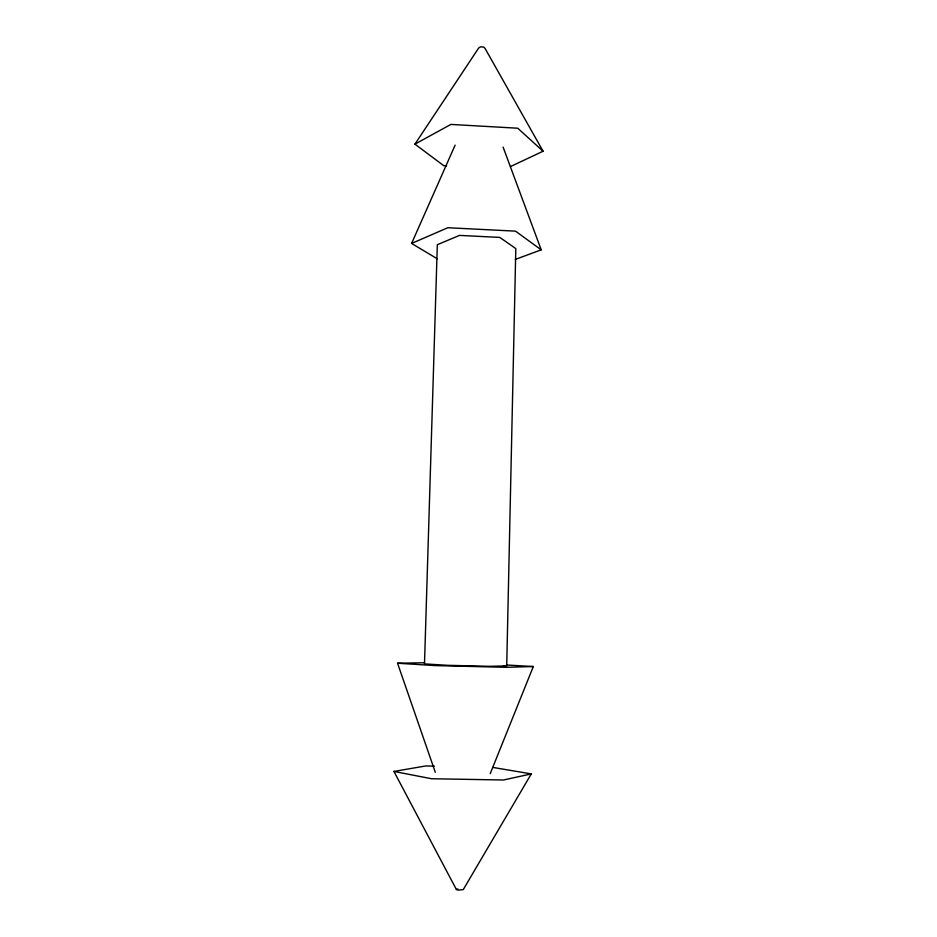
<?xml version="1.0" encoding="UTF-8"?>
<svg xmlns="http://www.w3.org/2000/svg" width="937" height="937" viewBox="0 0 937 937"><rect width="100%" height="100%" fill="white"/><g stroke="black" fill="none" stroke-linecap="round" stroke-linejoin="round"><path stroke-width="1.41" d="M506.718 665.891L515.807 248.586L499.796 237.412L459.517 235.398L437.321 244.698L424.496 663.888L447.417 665.305L489.664 666.324L506.718 665.891L503.919 665.727M490.25 773.599L533.317 666.535L506.46 664.989M437.204 258.753L411.601 243.433L455.124 145.141M492.78 767.403L531.279 773.903L463.276 889.576L458.31 890.115L456.378 889.506L393.927 771.444L425.644 765.962L434.405 766.126M446.598 165.837L443.74 165.685L414.927 144.146L478.713 47.963L480.529 46.85L483.679 47.049L485.003 48.349L543.073 151.244L510.442 166.563M414.927 144.146L450.873 124.422L517.751 128.217L543.073 151.244M411.601 243.433L447.827 227.726L515.502 231.146L541.211 249.839L515.303 259.42M456.378 889.506L457.888 888.944M531.279 773.903L503.497 779.994L431.582 778.741L393.927 771.444M533.317 666.535L505.957 667.308L434.909 665.586L397.546 663.232L435.307 772.311M397.546 663.232L424.496 662.752M503.099 147.097L541.211 249.839"/></g></svg>
